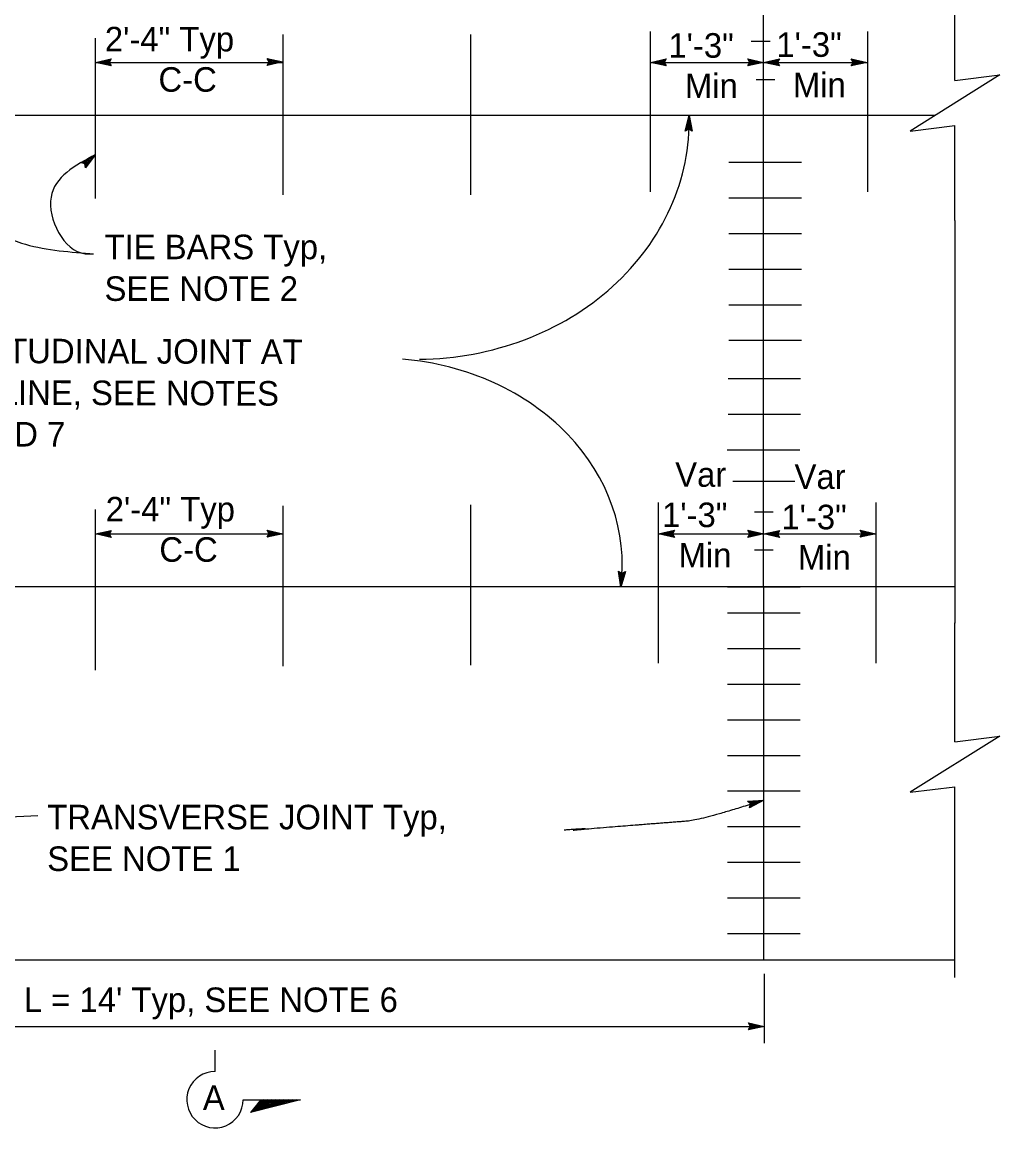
# Model space of a CAD drawing. Extents: x -894 to 866, y -476 to 714.
# Drawn here: x -614.9 to -336.2, y -144.4 to 170.9 of the extents above; entities that cross this region are included whole.
import ezdxf

# ---------------------------------------------------------------- set-up
doc = ezdxf.new("R2010")
doc.units = 0
for name, color, linetype in [('22 Misc Cnst Det', 7, 'Continuous'), ('56 Stage 3 Anno', 7, 'Continuous'), ('57 Undefined', 7, 'Continuous'), ('60 Nongeo Data', 7, 'Continuous')]:
    doc.layers.add(name, color=color, linetype=linetype)

msp = doc.modelspace()

# ---------------------------------------------------------------- linework, layer by layer
at = {"layer": '22 Misc Cnst Det'}
for p, q in [((-559.96, -128.28), (-559.96, -122.17)), ((-551.92, -136.32), (-535.64, -136.32)), ((-535.64, -136.32), (-549.85, -139.94)), ((-546.92, -136.32), (-549.85, -139.94)), ((-536.81, -136.32), (-549.55, -139.57)), ((-537.98, -136.32), (-549.24, -139.19)), ((-539.15, -136.32), (-548.94, -138.82)), ((-540.31, -136.32), (-548.64, -138.44)), ((-541.48, -136.32), (-548.33, -138.07)), ((-542.65, -136.32), (-548.03, -137.69)), ((-543.82, -136.32), (-547.72, -137.32)), ((-544.99, -136.32), (-547.42, -136.94)), ((-546.16, -136.32), (-547.11, -136.56))]:
    msp.add_line(p, q, dxfattribs=at)
msp.add_arc((-559.96, -136.32), 8.04, 89.9995, 360, dxfattribs=at)
at = {"layer": '56 Stage 3 Anno'}
for p, q in [((-594.04, 159.41), (-589.54, 160.41)), ((-594.04, 159.42), (-540.54, 159.42)), ((-589.54, 158.41), (-594.04, 159.41)), ((-594.04, 159.41), (-594.04, 159.41)), ((-589.71, 158.67), (-593.01, 159.41)), ((-593, 159.41), (-589.72, 160.14)), ((-591.97, 159.41), (-589.85, 159.88)), ((-589.88, 158.94), (-591.97, 159.41)), ((-590.94, 159.41), (-590.03, 159.61)), ((-590.01, 159.2), (-590.94, 159.41)), ((-589.54, 160.41), (-590.14, 159.41)), ((-590.14, 159.41), (-589.54, 158.41)), ((-589.54, 160.41), (-589.54, 160.41)), ((-589.54, 158.41), (-589.54, 158.41)), ((-544.54, 159.56), (-545.14, 160.56)), ((-545.14, 160.56), (-545.14, 160.56)), ((-545.14, 160.56), (-540.64, 159.56)), ((-540.64, 159.56), (-545.14, 158.56)), ((-545.14, 158.56), (-544.54, 159.56)), ((-545.14, 158.56), (-545.14, 158.56)), ((-544.98, 160.3), (-541.68, 159.56)), ((-541.69, 159.56), (-544.97, 158.83)), ((-542.71, 159.56), (-544.83, 159.09)), ((-544.8, 160.03), (-542.71, 159.56)), ((-544.67, 159.77), (-543.75, 159.56)), ((-543.75, 159.56), (-544.66, 159.36)), ((-540.64, 159.56), (-540.64, 159.56)), ((-435.84, 159.44), (-431.34, 160.44)), ((-431.34, 158.44), (-435.84, 159.44)), ((-435.84, 159.44), (-435.84, 159.44)), ((-435.84, 159.42), (-403.59, 159.42)), ((-431.5, 158.7), (-434.8, 159.44)), ((-434.79, 159.44), (-431.51, 160.17)), ((-433.77, 159.44), (-431.65, 159.91)), ((-431.68, 158.97), (-433.77, 159.44)), ((-432.73, 159.44), (-431.82, 159.64)), ((-431.81, 159.23), (-432.73, 159.44)), ((-431.34, 160.44), (-431.94, 159.44)), ((-431.94, 159.44), (-431.34, 158.44)), ((-431.34, 160.44), (-431.34, 160.44)), ((-431.34, 158.44), (-431.34, 158.44)), ((-407.49, 159.42), (-408.09, 160.43)), ((-408.09, 160.43), (-408.09, 160.43)), ((-408.09, 160.43), (-403.59, 159.42)), ((-403.59, 159.42), (-408.09, 158.42)), ((-408.09, 158.42), (-407.49, 159.42)), ((-408.09, 158.42), (-408.09, 158.42)), ((-407.92, 160.16), (-404.62, 159.42)), ((-404.63, 159.42), (-407.91, 158.69)), ((-405.66, 159.42), (-407.78, 158.95)), ((-407.75, 159.89), (-405.66, 159.42)), ((-407.62, 159.63), (-406.7, 159.42)), ((-406.7, 159.42), (-407.6, 159.22)), ((-403.59, 159.42), (-399.09, 160.42)), ((-403.59, 159.42), (-403.59, 159.42)), ((-399.09, 158.42), (-403.59, 159.42)), ((-403.59, 159.42), (-403.59, 159.42)), ((-403.59, 159.42), (-373.99, 159.42)), ((-399.25, 158.68), (-402.55, 159.42)), ((-402.54, 159.42), (-399.26, 160.15)), ((-401.52, 159.42), (-399.4, 159.89)), ((-399.43, 158.95), (-401.52, 159.42)), ((-400.48, 159.42), (-399.57, 159.62)), ((-399.56, 159.21), (-400.48, 159.42)), ((-399.09, 160.42), (-399.69, 159.42)), ((-399.69, 159.42), (-399.09, 158.42)), ((-399.09, 160.42), (-399.09, 160.42)), ((-399.09, 158.42), (-399.09, 158.42)), ((-378.01, 159.43), (-378.61, 160.43)), ((-378.61, 160.43), (-378.61, 160.43)), ((-378.61, 160.43), (-374.11, 159.43)), ((-374.11, 159.43), (-378.61, 158.43)), ((-378.61, 158.43), (-378.01, 159.43)), ((-378.61, 158.43), (-378.61, 158.43)), ((-378.45, 160.17), (-375.15, 159.43)), ((-375.16, 159.42), (-378.44, 158.7)), ((-376.18, 159.43), (-378.3, 158.96)), ((-378.27, 159.9), (-376.18, 159.43)), ((-378.14, 159.64), (-377.22, 159.43)), ((-377.22, 159.43), (-378.13, 159.23)), ((-374.11, 159.43), (-374.11, 159.43)), ((-425.91, 139.87), (-424.77, 144.34)), ((-425.64, 140.03), (-424.8, 143.3)), ((-425.37, 140.19), (-424.83, 142.27)), ((-424.83, 142.27), (-424.43, 140.13)), ((-424.8, 143.3), (-424.18, 139.99)), ((-424.77, 144.34), (-424.77, 144.34)), ((-424.77, 144.34), (-423.91, 139.81)), ((-424.89, 140.44), (-425.91, 139.87)), ((-425.91, 139.87), (-425.91, 139.87)), ((-425.1, 140.32), (-424.87, 141.23)), ((-423.91, 139.81), (-424.89, 140.44)), ((-424.87, 141.23), (-424.69, 140.32)), ((-423.91, 139.81), (-423.91, 139.81)), ((-598.18, 130.89), (-594.13, 133.09)), ((-594.13, 133.09), (-596.87, 129.38)), ((-594.13, 133.09), (-594.13, 133.09)), ((-597.07, 130.53), (-598.18, 130.89)), ((-598.18, 130.89), (-598.18, 130.89)), ((-597.88, 130.8), (-594.91, 132.41)), ((-597.57, 130.71), (-595.69, 131.73)), ((-597.3, 130.6), (-596.47, 131.05)), ((-596.87, 129.38), (-597.07, 130.53)), ((-596.47, 131.05), (-597.03, 130.3)), ((-595.69, 131.73), (-596.98, 129.98)), ((-594.91, 132.4), (-596.91, 129.7)), ((-596.87, 129.38), (-596.87, 129.38)), ((-349.05, 114.39), (-349.05, -0.46)), ((-594.03, 25.02), (-589.53, 26.01)), ((-592.99, 25.02), (-589.7, 25.74)), ((-591.96, 25.01), (-589.84, 25.48)), ((-589.53, 26.01), (-590.13, 25.02)), ((-589.53, 26.01), (-589.53, 26.01)), ((-544.49, 25.06), (-545.09, 26.07)), ((-545.09, 26.07), (-545.09, 26.07)), ((-545.09, 26.07), (-540.59, 25.06)), ((-544.93, 25.8), (-541.63, 25.06)), ((-544.76, 25.53), (-542.67, 25.07)), ((-544.62, 25.27), (-543.7, 25.07)), ((-433.52, 25.02), (-429.02, 26.02)), ((-432.47, 25.02), (-429.19, 25.75)), ((-431.44, 25.02), (-429.32, 25.49)), ((-429.02, 26.02), (-429.62, 25.02)), ((-429.02, 26.02), (-429.02, 26.02)), ((-407.45, 25.01), (-408.05, 26.02)), ((-408.05, 26.02), (-408.05, 26.02)), ((-408.05, 26.02), (-403.55, 25.01)), ((-407.89, 25.75), (-404.58, 25.01)), ((-407.71, 25.48), (-405.62, 25.02)), ((-407.58, 25.22), (-406.66, 25.02)), ((-403.55, 25.01), (-399.05, 26.01)), ((-402.51, 25.02), (-399.22, 25.74)), ((-401.48, 25.01), (-399.36, 25.48)), ((-399.05, 26.01), (-399.65, 25.01)), ((-399.05, 26.01), (-399.05, 26.01)), ((-375.47, 25.03), (-376.07, 26.03)), ((-376.07, 26.03), (-376.07, 26.03)), ((-376.07, 26.03), (-371.57, 25.03)), ((-375.9, 25.77), (-372.6, 25.03)), ((-375.73, 25.5), (-373.64, 25.03)), ((-375.6, 25.24), (-374.67, 25.03)), ((-589.53, 24.01), (-594.03, 25.02)), ((-594.03, 25.02), (-594.03, 25.02)), ((-594.01, 25.01), (-540.51, 25.01)), ((-589.69, 24.28), (-592.99, 25.01)), ((-589.87, 24.55), (-591.96, 25.01)), ((-590.92, 25.01), (-590.01, 25.21)), ((-590, 24.81), (-590.92, 25.01)), ((-590.13, 25.02), (-589.53, 24.01)), ((-589.53, 24.01), (-589.53, 24.01)), ((-540.59, 25.06), (-545.09, 24.07)), ((-545.09, 24.07), (-544.49, 25.06)), ((-545.09, 24.07), (-545.09, 24.07)), ((-541.64, 25.06), (-544.92, 24.34)), ((-542.67, 25.07), (-544.79, 24.6)), ((-543.7, 25.07), (-544.61, 24.86)), ((-540.59, 25.06), (-540.59, 25.06)), ((-429.02, 24.02), (-433.52, 25.02)), ((-433.52, 25.02), (-433.52, 25.02)), ((-433.51, 25.01), (-403.59, 25.01)), ((-429.18, 24.28), (-432.48, 25.02)), ((-429.35, 24.55), (-431.44, 25.02)), ((-430.41, 25.02), (-429.5, 25.22)), ((-429.49, 24.81), (-430.41, 25.02)), ((-429.62, 25.02), (-429.02, 24.02)), ((-429.02, 24.02), (-429.02, 24.02)), ((-403.55, 25.01), (-408.05, 24.02)), ((-408.05, 24.02), (-407.45, 25.01)), ((-408.05, 24.02), (-408.05, 24.02)), ((-404.59, 25.01), (-407.87, 24.29)), ((-405.62, 25.02), (-407.74, 24.55)), ((-406.66, 25.02), (-407.56, 24.82)), ((-403.59, 25.01), (-371.51, 25.01)), ((-403.55, 25.01), (-403.55, 25.01)), ((-399.05, 24.01), (-403.55, 25.01)), ((-403.55, 25.01), (-403.55, 25.01)), ((-399.21, 24.28), (-402.51, 25.01)), ((-399.39, 24.55), (-401.48, 25.01)), ((-400.44, 25.01), (-399.53, 25.21)), ((-399.52, 24.81), (-400.44, 25.01)), ((-399.65, 25.01), (-399.05, 24.01)), ((-399.05, 24.01), (-399.05, 24.01)), ((-371.57, 25.03), (-376.07, 24.03)), ((-376.07, 24.03), (-375.47, 25.03)), ((-376.07, 24.03), (-376.07, 24.03)), ((-372.61, 25.03), (-375.89, 24.3)), ((-373.64, 25.03), (-375.76, 24.56)), ((-374.67, 25.03), (-375.58, 24.83)), ((-371.57, 25.03), (-371.57, 25.03)), ((-444.25, 9.86), (-444.92, 14.42)), ((-444.92, 14.42), (-444.92, 14.42)), ((-444.92, 14.42), (-443.96, 13.75)), ((-444.17, 10.9), (-444.66, 14.23)), ((-444.1, 11.93), (-444.41, 14.08)), ((-442.92, 14.28), (-444.25, 9.86)), ((-443.2, 14.14), (-444.17, 10.9)), ((-444.02, 12.96), (-444.15, 13.88)), ((-443.48, 13.98), (-444.1, 11.93)), ((-443.75, 13.87), (-444.02, 12.96)), ((-443.96, 13.75), (-442.92, 14.28)), ((-442.92, 14.28), (-442.92, 14.28)), ((-444.25, 9.86), (-444.25, 9.86)), ((-408.15, -51.19), (-403.55, -50.87)), ((-407.29, -51.98), (-408.15, -51.19)), ((-408.15, -51.19), (-408.15, -51.19)), ((-407.92, -51.4), (-404.54, -51.17)), ((-407.67, -51.61), (-405.54, -51.46)), ((-403.55, -50.87), (-407.58, -53.11)), ((-407.58, -53.11), (-407.29, -51.98)), ((-407.58, -53.11), (-407.58, -53.11)), ((-404.55, -51.17), (-407.49, -52.8)), ((-407.47, -51.82), (-406.53, -51.75)), ((-405.54, -51.46), (-407.43, -52.51)), ((-406.53, -51.75), (-407.34, -52.2)), ((-403.55, -50.87), (-403.55, -50.87)), ((-349.13, -74.07), (-349.13, -101.46)), ((-407.33, -115.41), (-407.93, -114.41)), ((-407.93, -114.41), (-407.93, -114.41)), ((-407.93, -114.41), (-403.43, -115.41)), ((-403.43, -115.41), (-407.93, -116.41)), ((-407.93, -116.41), (-407.33, -115.41)), ((-407.93, -116.41), (-407.93, -116.41)), ((-407.77, -114.68), (-404.47, -115.41)), ((-404.48, -115.42), (-407.76, -116.14)), ((-405.51, -115.41), (-407.62, -115.88)), ((-407.6, -114.95), (-405.51, -115.41)), ((-407.46, -115.21), (-406.54, -115.41)), ((-406.54, -115.41), (-407.45, -115.61)), ((-403.43, -115.41), (-403.43, -115.41))]:
    msp.add_line(p, q, dxfattribs=at)
msp.add_ellipse((-636.21, -79.68), major_axis=(-81.2, -11.7), ratio=0.265791, start_param=4.351782, end_param=5.168204, dxfattribs=at)
at = {"layer": '60 Nongeo Data'}
for p, q in [((-403.59, 144.37), (-403.59, 301.46)), ((-349.04, 154.27), (-349.04, 188.17)), ((-540.54, 121.68), (-540.54, 167.43)), ((-487.04, 121.65), (-487.04, 167.39)), ((-435.84, 122.49), (-435.84, 168.24)), ((-373.84, 122.49), (-373.84, 168.24)), ((-594.04, 120.59), (-594.04, 166.34)), ((-407.14, 165.47), (-401.73, 165.47)), ((-405.67, 154.55), (-400.39, 154.55)), ((-724.89, 144.37), (-354.63, 144.37)), ((-413.92, 144.35), (-393.25, 144.35)), ((-403.59, 9.95), (-403.59, 144.37)), ((-349.04, 114.4), (-349.04, 141.47)), ((-413.48, 130.99), (-392.82, 130.99)), ((-413.48, 120.84), (-392.82, 120.84)), ((-413.48, 110.68), (-392.82, 110.68)), ((-413.48, 110.68), (-392.82, 110.68)), ((-413.48, 100.52), (-392.82, 100.52)), ((-413.48, 100.52), (-392.82, 100.52)), ((-413.48, 90.36), (-392.82, 90.36)), ((-413.48, 90.36), (-392.82, 90.36)), ((-413.48, 80.21), (-392.82, 80.21)), ((-413.73, 69.28), (-393.07, 69.28)), ((-413.73, 59.12), (-393.07, 59.12)), ((-413.93, 48.95), (-393.27, 48.95)), ((-412.39, 39.99), (-394.68, 39.99)), ((-594.01, -13.82), (-594.01, 31.93)), ((-540.51, -12.72), (-540.51, 33.02)), ((-487.04, -12.46), (-487.04, 33.28)), ((-433.51, -11.81), (-433.51, 33.93)), ((-371.51, -11.81), (-371.51, 33.93)), ((-406.23, 31.27), (-400.83, 31.27)), ((-406.14, 20.49), (-400.87, 20.49)), ((-719.89, 9.96), (-349.05, 9.96)), ((-413.88, 9.95), (-393.21, 9.95)), ((-403.55, -96.46), (-403.55, 9.96)), ((-413.88, 2.48), (-393.21, 2.48)), ((-349.05, -34.28), (-349.05, -0.38)), ((-413.88, -7.67), (-393.21, -7.67)), ((-413.88, -17.83), (-393.21, -17.83)), ((-413.88, -17.83), (-393.21, -17.83)), ((-413.88, -27.99), (-393.21, -27.99)), ((-413.88, -27.99), (-393.21, -27.99)), ((-413.88, -38.15), (-393.21, -38.15)), ((-413.88, -38.15), (-393.21, -38.15)), ((-349.05, -74.15), (-349.05, -47.08)), ((-413.88, -48.3), (-393.21, -48.3)), ((-413.88, -58.46), (-393.21, -58.46)), ((-413.88, -68.62), (-393.21, -68.62)), ((-413.88, -78.78), (-393.21, -78.78)), ((-413.88, -88.93), (-393.21, -88.93)), ((-719.89, -96.46), (-349.13, -96.46)), ((-403.45, -100.48), (-403.45, -120.21)), ((-674.8, -115.42), (-403.72, -115.42))]:
    msp.add_line(p, q, dxfattribs=at)
for points in [[(-349.04, 154.27), (-336.24, 155.87), (-361.84, 139.87), (-349.04, 141.47)], [(-349.05, -34.28), (-336.25, -32.68), (-361.85, -48.68), (-349.05, -47.08)]]:
    msp.add_lwpolyline(points, dxfattribs=at)
for centre, major_axis, ratio, start_param, end_param in [((-502.52, 142.84), (77.74, 0), 0.875168, 4.723271, 6.305748), ((-513.49, 16.25), (69.62, 0), 0.845825, 6.176165, 7.753645)]:
    msp.add_ellipse(centre, major_axis=major_axis, ratio=ratio, start_param=start_param, end_param=end_param, dxfattribs=at)
for points in [[(-594.01, 133.18), (-606.71, 121.04), (-597.01, 104.9), (-594.6, 104.9)], [(-647.3, 131.31), (-615.11, 107.94), (-595.67, 104.93)]]:
    msp.add_spline(points, degree=3, dxfattribs=at)
msp.add_open_spline([(-403.55, -50.87), (-420.86, -56.57), (-430.48, -57.31), (-440.1, -58.05), (-461.45, -59.8), (-450.96, -58.79), (-460.44, -59.46)], degree=2, dxfattribs=at)

# ---------------------------------------------------------------- texts
at = {"layer": '57 Undefined'}
for s, p in [('2\'-4" Typ', (-591.36, 162.57)), ('1\'-3"', (-430.73, 160.77)), ('1\'-3"', (-399.96, 161.02)), ('C-C', (-576.08, 151.07)), ('Min', (-426.02, 149.27)), ('Min', (-395.24, 149.52)), ('TIE BARS Typ,', (-591.45, 103.32)), ('SEE NOTE 2', (-591.45, 91.44)), ('Var', (-428.79, 38.43)), ('Var', (-394.77, 37.81)), ('2\'-4" Typ', (-591.12, 28.55)), ('1\'-3"', (-432.54, 26.93)), ('1\'-3"', (-398.53, 26.31)), ('C-C', (-575.83, 17.05)), ('Min', (-427.83, 15.43)), ('Min', (-393.81, 14.81)), ('TRANSVERSE JOINT Typ,', (-607.79, -59.24)), ('SEE NOTE 1', (-607.79, -71.11)), ("L = 14' Typ, SEE NOTE 6", (-614.46, -111.33)), ('A', (-563.43, -139.27))]:
    msp.add_text(s, height=7, dxfattribs=at).set_placement(p)
for s, p in [('LONGITUDINAL JOINT AT', (-648.34, 73.77)), ('LANE LINE, SEE NOTES', (-648.38, 61.89)), ('2, 4 AND 7', (-648.42, 50.02))]:
    msp.add_text(s, height=7, rotation=359.8239, dxfattribs=at).set_placement(p)

doc.saveas('drawing.dxf')
